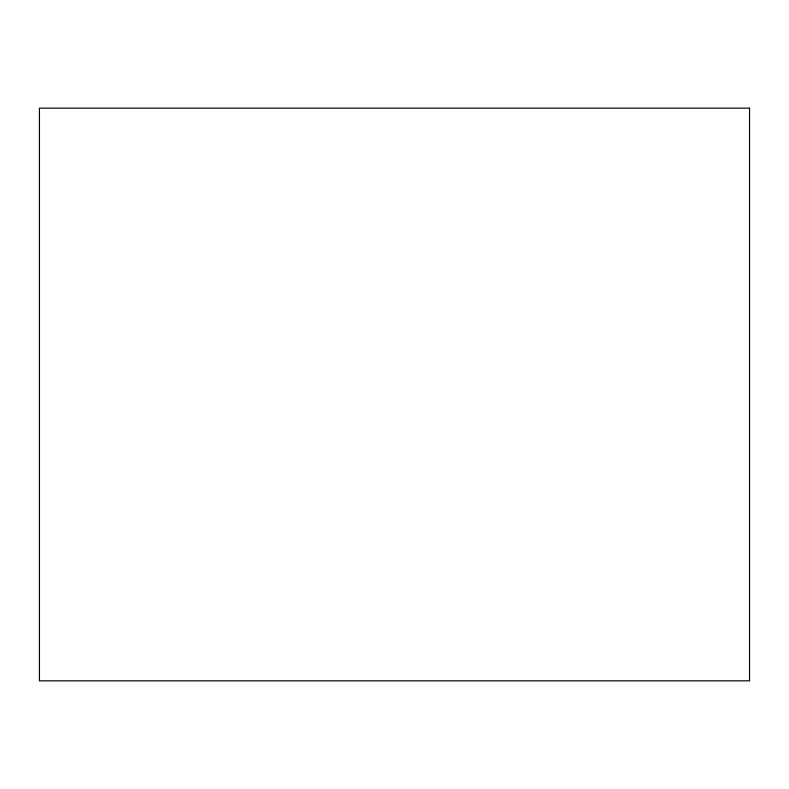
<?xml version="1.0" encoding="UTF-8"?>
<svg xmlns="http://www.w3.org/2000/svg" width="789" height="789" viewBox="0 0 789 789"><rect width="100%" height="100%" fill="white"/><g stroke="black" fill="none" stroke-linecap="round" stroke-linejoin="round"><path stroke-width="1.18" d="M749.55 108.162L749.55 680.838L39.45 680.838L39.45 108.162L749.55 108.162"/></g></svg>
